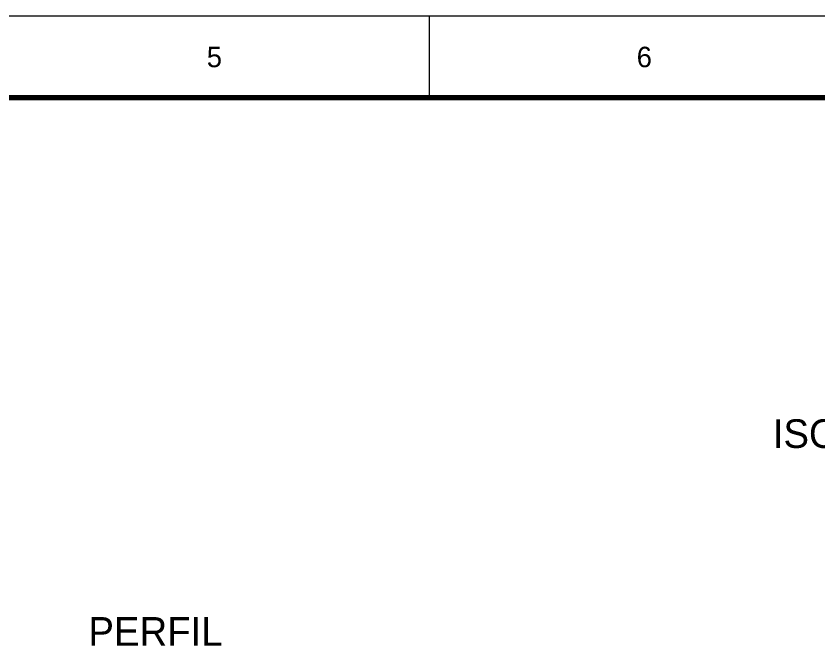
# Model space of a CAD drawing. Header units: millimetres. Extents: x 0 to 420, y 0 to 297.
# Drawn here: x 212 to 310, y 219 to 297 of the extents above; entities that cross this region are included whole.
import ezdxf
from ezdxf.enums import TextEntityAlignment as Align

# ---------------------------------------------------------------- set-up
doc = ezdxf.new("R2010")
doc.units = ezdxf.units.MM
for name, color, linetype, lineweight in [('FINA', 7, 'CONTINUOUS', 18), ('NORMA', 7, 'CONTINUOUS', 70), ('TEXTO', 7, 'CONTINUOUS', 25)]:
    doc.layers.add(name, color=color, linetype=linetype, lineweight=lineweight)

msp = doc.modelspace()

# ---------------------------------------------------------------- linework, layer by layer
at = {"layer": 'FINA'}
msp.add_line((262.5, 287), (262.5, 297), dxfattribs=at)
msp.add_lwpolyline([(0, 0), (420, 0), (420, 297), (0, 297)], close=True, dxfattribs=at)
at = {"layer": 'NORMA'}
msp.add_lwpolyline([(20, 10), (410, 10), (410, 287), (20, 287)], close=True, dxfattribs=at)

# ---------------------------------------------------------------- texts
at = {"layer": 'TEXTO'}
for s, height, p in [('5', 2.5, (236.25, 292)), ('6', 2.5, (288.75, 292)), ('ISOMÉTRICA', 3.5, (319, 246)), ('PERFIL', 3.5, (229.058, 221.843))]:
    msp.add_text(s, height=height, dxfattribs=at).set_placement(p, align=Align.MIDDLE_CENTER)

doc.saveas('drawing.dxf')
